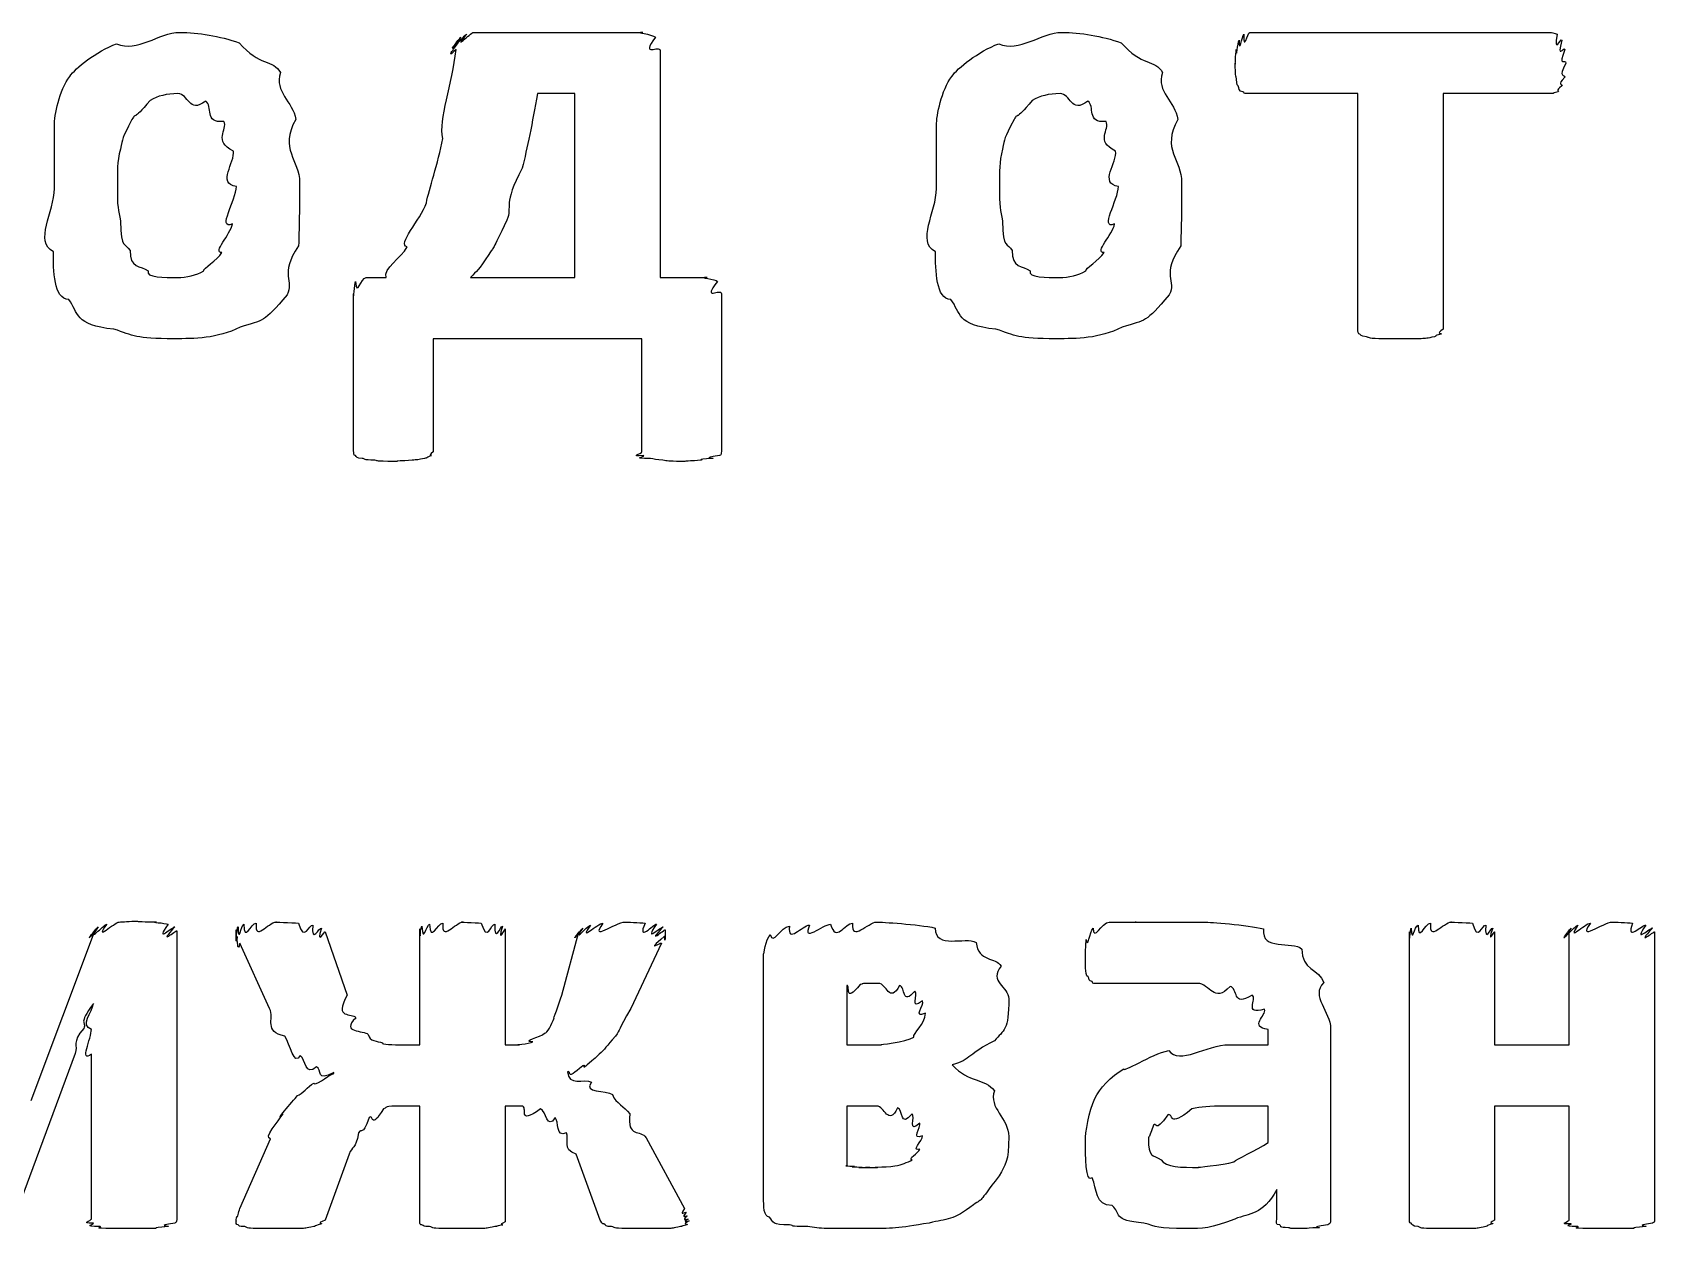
# Model space of a CAD drawing. Header units: millimetres. Extents: x 25 to 190, y 204 to 253.
# Drawn here: x 33.88 to 43.22, y 245.19 to 252.07 of the extents above; entities that cross this region are included whole.
import ezdxf

# ---------------------------------------------------------------- set-up
doc = ezdxf.new("R2010")
doc.units = ezdxf.units.MM
doc.layers.get('0').update_dxf_attribs({"linetype": 'CONTINUOUS'})

msp = doc.modelspace()

# ---------------------------------------------------------------- linework, layer by layer
at = {"color": 0}
for p, q in [((36.4173, 252.073), (37.393, 252.073)), ((40.8852, 252.073), (42.6212, 252.073)), ((37.4922, 251.969), (37.4922, 250.662)), ((42.7041, 251.897), (42.7041, 251.897)), ((37.0018, 251.721), (36.7866, 251.721)), ((37.0018, 250.662), (37.0018, 251.721)), ((41.5078, 251.721), (40.8795, 251.721)), ((41.5078, 250.365), (41.5078, 251.721)), ((42.6268, 251.721), (41.9985, 251.721)), ((41.9985, 251.721), (41.9985, 250.365)), ((35.0532, 251.186), (35.0532, 251.186)), ((35.4171, 251.208), (35.4171, 251.208)), ((40.1299, 251.186), (40.1299, 251.186)), ((40.4936, 251.208), (40.4936, 251.208)), ((35.7999, 250.662), (35.916, 250.662)), ((36.401, 250.662), (37.0018, 250.662)), ((37.4922, 250.662), (37.7624, 250.662)), ((35.7283, 249.665), (35.7283, 250.569)), ((37.8449, 250.569), (37.8449, 249.665)), ((37.3874, 250.31), (36.1858, 250.31)), ((36.1858, 250.31), (36.1858, 249.659)), ((37.3874, 249.659), (37.3874, 250.31)), ((33.8722, 245.926), (34.236, 246.896)), ((34.71, 246.902), (34.71, 245.243)), ((35.5646, 246.896), (35.6912, 246.532)), ((36.11, 246.246), (36.11, 246.913)), ((36.6007, 246.913), (36.6007, 246.246)), ((36.926, 246.532), (37.0251, 246.896)), ((41.8042, 245.243), (41.8042, 246.896)), ((42.2949, 246.896), (42.2949, 246.246)), ((42.7246, 246.246), (42.7246, 246.896)), ((43.2153, 246.896), (43.2153, 245.243)), ((35.2447, 246.455), (35.0738, 246.83)), ((37.4992, 246.83), (37.3228, 246.455)), ((38.0877, 245.369), (38.0877, 246.769)), ((38.5671, 246.587), (38.5671, 246.246)), ((39.019, 246.428), (39.019, 246.428)), ((40.9924, 246.246), (40.9924, 246.334)), ((41.3508, 246.339), (41.3508, 245.243)), ((34.1257, 246.196), (33.773, 245.243)), ((34.2194, 245.243), (34.2194, 246.191)), ((36.0056, 246.246), (36.11, 246.246)), ((36.6007, 246.246), (36.6832, 246.246)), ((38.5671, 246.246), (38.7657, 246.246)), ((40.7666, 246.246), (40.9924, 246.246)), ((42.2949, 246.246), (42.7246, 246.246)), ((35.614, 246.081), (35.614, 246.086)), ((36.11, 245.893), (36.0165, 245.893)), ((36.11, 245.226), (36.11, 245.893)), ((36.6945, 245.893), (36.6007, 245.893)), ((36.6007, 245.893), (36.6007, 245.226)), ((38.7382, 245.893), (38.5671, 245.893)), ((38.5671, 245.893), (38.5671, 245.551)), ((40.9924, 245.893), (40.7554, 245.893)), ((40.9924, 245.684), (40.9924, 245.893)), ((42.7246, 245.893), (42.2949, 245.893)), ((42.2949, 245.893), (42.2949, 245.237)), ((42.7246, 245.237), (42.7246, 245.893)), ((39.0028, 245.722), (39.0028, 245.722)), ((39.4988, 245.717), (39.4988, 245.717)), ((35.0738, 245.303), (35.2502, 245.705)), ((37.411, 245.711), (37.6315, 245.303)), ((35.7022, 245.617), (35.5646, 245.237)), ((37.1464, 245.237), (37.0085, 245.617)), ((41.0422, 245.243), (41.0422, 245.413)), ((37.659, 245.232), (37.659, 245.232))]:
    msp.add_line(p, q, dxfattribs=at)
for points in [[(34.3642, 252.008), (34.4827, 251.955), (34.6067, 252.073), (34.7279, 252.073)], [(34.7279, 252.073), (34.8354, 252.073), (34.9553, 252.053), (35.0697, 252.013)], [(36.3456, 252.046), (36.2687, 251.944), (36.3679, 252.058), (36.3788, 252.063)], [(36.3788, 252.063), (36.2906, 251.955), (36.4024, 252.073), (36.4173, 252.073)], [(37.393, 252.073), (37.338, 252.073), (37.4456, 252.064), (37.4646, 252.046)], [(39.4409, 252.008), (39.5594, 251.955), (39.6833, 252.073), (39.8046, 252.073)], [(39.8046, 252.073), (39.9122, 252.073), (40.0322, 252.053), (40.1465, 252.013)], [(40.8245, 252.029), (40.8245, 251.941), (40.8411, 252.054), (40.852, 252.063)], [(40.852, 252.063), (40.8464, 251.955), (40.8739, 252.073), (40.8852, 252.073)], [(42.6212, 252.073), (42.6131, 252.073), (42.6434, 252.069), (42.6544, 252.063)], [(42.6544, 252.063), (42.635, 251.941), (42.6738, 252.043), (42.6819, 252.029)], [(34.094, 251.82), (34.1271, 251.867), (34.2456, 251.963), (34.3642, 252.008)], [(35.0697, 252.013), (35.1855, 251.878), (35.2654, 251.919), (35.3067, 251.842)], [(36.2409, 251.462), (36.2162, 251.573), (36.2962, 251.776), (36.3181, 251.974)], [(36.3181, 251.974), (36.2423, 251.904), (36.3252, 252.002), (36.3291, 252.013)], [(36.3291, 252.013), (36.2493, 251.93), (36.3375, 252.038), (36.3456, 252.046)], [(37.4646, 252.046), (37.3736, 251.922), (37.4922, 252.005), (37.4922, 251.969)], [(39.1707, 251.82), (39.2038, 251.867), (39.3224, 251.963), (39.4409, 252.008)], [(40.1465, 252.013), (40.2622, 251.878), (40.3419, 251.919), (40.3835, 251.842)], [(40.8023, 251.897), (40.8023, 251.867), (40.8037, 251.952), (40.8079, 251.974)], [(40.8079, 251.974), (40.8093, 251.911), (40.816, 252.014), (40.8245, 252.029)], [(42.6819, 252.029), (42.6501, 251.911), (42.6942, 251.996), (42.6985, 251.974)], [(42.6985, 251.974), (42.6572, 251.867), (42.7041, 251.926), (42.7041, 251.897)], [(40.8079, 251.82), (40.8023, 251.809), (40.8023, 251.867), (40.8023, 251.897)], [(42.7041, 251.897), (42.6572, 251.805), (42.7013, 251.836), (42.6985, 251.815)], [(34.0058, 251.539), (34.0058, 251.591), (34.0348, 251.743), (34.094, 251.82)], [(35.3067, 251.842), (35.2695, 251.728), (35.3797, 251.678), (35.3949, 251.572)], [(39.0825, 251.539), (39.0825, 251.591), (39.1114, 251.743), (39.1707, 251.82)], [(40.3835, 251.842), (40.3461, 251.728), (40.4566, 251.678), (40.4717, 251.572)], [(40.8189, 251.765), (40.8093, 251.765), (40.8107, 251.798), (40.8079, 251.82)], [(42.6985, 251.815), (42.6501, 251.765), (42.6889, 251.779), (42.6819, 251.765)], [(34.7169, 251.721), (34.6522, 251.721), (34.6012, 251.707), (34.5571, 251.682)], [(34.8768, 251.677), (34.7775, 251.602), (34.7789, 251.721), (34.7169, 251.721)], [(36.7866, 251.721), (36.7563, 251.551), (36.7273, 251.408), (36.6984, 251.291)], [(39.7937, 251.721), (39.7288, 251.721), (39.678, 251.707), (39.6339, 251.682)], [(39.9535, 251.677), (39.8544, 251.602), (39.8558, 251.721), (39.7937, 251.721)], [(40.8464, 251.732), (40.8203, 251.734), (40.8259, 251.75), (40.8189, 251.765)], [(40.8795, 251.721), (40.8421, 251.721), (40.8573, 251.724), (40.8464, 251.732)], [(42.66, 251.732), (42.6173, 251.721), (42.6378, 251.721), (42.6268, 251.721)], [(42.6819, 251.765), (42.6392, 251.734), (42.6709, 251.739), (42.66, 251.732)], [(34.5571, 251.682), (34.4496, 251.551), (34.4813, 251.619), (34.4523, 251.572)], [(34.9815, 251.561), (34.8657, 251.547), (34.9209, 251.651), (34.8768, 251.677)], [(39.6339, 251.682), (39.5263, 251.551), (39.558, 251.619), (39.5291, 251.572)], [(40.0583, 251.561), (39.9426, 251.547), (39.9976, 251.651), (39.9535, 251.677)], [(34.0058, 251.175), (34.0058, 251.254), (34.0058, 251.429), (34.0058, 251.539)], [(34.4523, 251.572), (34.3917, 251.456), (34.4, 251.467), (34.3862, 251.401)], [(35.0366, 251.39), (34.9167, 251.448), (35.0063, 251.513), (34.9815, 251.561)], [(35.3949, 251.572), (35.2986, 251.397), (35.4171, 251.343), (35.4171, 251.208)], [(39.0825, 251.175), (39.0825, 251.254), (39.0825, 251.429), (39.0825, 251.539)], [(39.5291, 251.572), (39.4684, 251.456), (39.4765, 251.467), (39.4628, 251.401)], [(40.1133, 251.39), (39.9934, 251.448), (40.083, 251.513), (40.0583, 251.561)], [(40.4717, 251.572), (40.3751, 251.397), (40.4936, 251.343), (40.4936, 251.208)], [(36.1474, 251.092), (36.1611, 251.17), (36.2148, 251.318), (36.2409, 251.462)], [(34.3862, 251.401), (34.3655, 251.327), (34.3697, 251.27), (34.3697, 251.197)], [(35.0532, 251.186), (34.9388, 251.202), (35.0477, 251.327), (35.0366, 251.39)], [(39.4628, 251.401), (39.4423, 251.327), (39.4462, 251.27), (39.4462, 251.197)], [(40.1299, 251.186), (40.0156, 251.202), (40.1242, 251.327), (40.1133, 251.39)], [(36.6984, 251.291), (36.5841, 251.081), (36.6434, 251.073), (36.6102, 250.993)], [(34.0003, 250.811), (33.8873, 250.868), (34.0058, 251.038), (34.0058, 251.175)], [(34.3697, 251.197), (34.3655, 251.062), (34.3752, 251.054), (34.3862, 250.988)], [(35.0311, 250.971), (34.9388, 250.934), (35.0532, 251.109), (35.0532, 251.186)], [(35.4171, 251.208), (35.4171, 251.011), (35.4143, 250.954), (35.4115, 250.844)], [(39.0772, 250.811), (38.964, 250.868), (39.0825, 251.038), (39.0825, 251.175)], [(39.4462, 251.197), (39.4423, 251.062), (39.4518, 251.054), (39.4628, 250.988)], [(40.1077, 250.971), (40.0156, 250.934), (40.1299, 251.109), (40.1299, 251.186)], [(40.4936, 251.208), (40.4936, 251.011), (40.4908, 250.954), (40.4883, 250.844)], [(36.037, 250.839), (35.9738, 250.85), (36.1142, 250.993), (36.1474, 251.092)], [(34.3862, 250.988), (34.3876, 250.817), (34.4151, 250.868), (34.4413, 250.817)], [(34.9705, 250.806), (34.9126, 250.806), (35.0201, 250.908), (35.0311, 250.971)], [(36.6102, 250.993), (36.5181, 250.802), (36.5414, 250.846), (36.5054, 250.795)], [(39.4628, 250.988), (39.4642, 250.817), (39.4917, 250.868), (39.5182, 250.817)], [(40.0473, 250.806), (39.9891, 250.806), (40.0967, 250.908), (40.1077, 250.971)], [(34.0885, 250.536), (34.0017, 250.537), (34.0003, 250.704), (34.0003, 250.811)], [(34.4413, 250.817), (34.4386, 250.717), (34.5019, 250.73), (34.546, 250.701)], [(34.8657, 250.701), (34.8575, 250.714), (34.9443, 250.762), (34.9705, 250.806)], [(35.4115, 250.844), (35.2958, 250.676), (35.3893, 250.643), (35.3452, 250.563)], [(35.916, 250.662), (35.8965, 250.714), (35.9999, 250.773), (36.037, 250.839)], [(36.5054, 250.795), (36.4476, 250.702), (36.4367, 250.702), (36.401, 250.662)], [(39.1654, 250.536), (39.0783, 250.537), (39.0772, 250.704), (39.0772, 250.811)], [(39.5182, 250.817), (39.5153, 250.717), (39.5785, 250.73), (39.6226, 250.701)], [(39.9426, 250.701), (39.9341, 250.714), (40.0209, 250.762), (40.0473, 250.806)], [(40.4883, 250.844), (40.3722, 250.676), (40.4661, 250.643), (40.422, 250.563)], [(34.546, 250.701), (34.5267, 250.662), (34.6452, 250.662), (34.7114, 250.662)], [(34.7114, 250.662), (34.7693, 250.662), (34.8216, 250.675), (34.8657, 250.701)], [(35.7396, 250.64), (35.7463, 250.544), (35.7699, 250.662), (35.7999, 250.662)], [(37.7624, 250.662), (37.7017, 250.662), (37.8121, 250.654), (37.8231, 250.64)], [(39.6226, 250.701), (39.6035, 250.662), (39.7221, 250.662), (39.788, 250.662)], [(39.788, 250.662), (39.8459, 250.662), (39.8985, 250.675), (39.9426, 250.701)], [(35.7283, 250.569), (35.7283, 250.519), (35.7311, 250.629), (35.7396, 250.64)], [(37.8231, 250.64), (37.7264, 250.519), (37.8449, 250.605), (37.8449, 250.569)], [(34.3476, 250.365), (34.1188, 250.387), (34.1464, 250.461), (34.0885, 250.536)], [(35.3452, 250.563), (35.2075, 250.398), (35.2103, 250.42), (35.0752, 250.376)], [(39.4243, 250.365), (39.1954, 250.387), (39.2232, 250.461), (39.1654, 250.536)], [(40.422, 250.563), (40.284, 250.398), (40.2869, 250.42), (40.1518, 250.376)], [(34.6949, 250.31), (34.4689, 250.31), (34.4647, 250.328), (34.3476, 250.365)], [(35.0752, 250.376), (34.9388, 250.31), (34.8161, 250.31), (34.6949, 250.31)], [(39.7715, 250.31), (39.5457, 250.31), (39.5414, 250.328), (39.4243, 250.365)], [(40.1518, 250.376), (40.0156, 250.31), (39.8928, 250.31), (39.7715, 250.31)], [(41.5188, 250.337), (41.5078, 250.334), (41.5078, 250.354), (41.5078, 250.365)], [(41.5576, 250.321), (41.5216, 250.323), (41.5258, 250.333), (41.5188, 250.337)], [(41.6292, 250.31), (41.559, 250.312), (41.5756, 250.317), (41.5576, 250.321)], [(41.7505, 250.31), (41.6207, 250.31), (41.6624, 250.31), (41.6292, 250.31)], [(41.8715, 250.31), (41.8387, 250.31), (41.8013, 250.31), (41.7505, 250.31)], [(41.9488, 250.321), (41.9005, 250.312), (41.9047, 250.312), (41.8715, 250.31)], [(41.9876, 250.337), (41.9379, 250.323), (41.9668, 250.328), (41.9488, 250.321)], [(41.9985, 250.365), (41.9516, 250.334), (41.9943, 250.344), (41.9876, 250.337)], [(35.7396, 249.637), (35.7283, 249.634), (35.7283, 249.654), (35.7283, 249.665)], [(35.778, 249.621), (35.742, 249.619), (35.7463, 249.63), (35.7396, 249.637)], [(36.1749, 249.637), (36.1364, 249.619), (36.1541, 249.625), (36.1364, 249.621)], [(36.1858, 249.659), (36.1502, 249.63), (36.1819, 249.641), (36.1749, 249.637)], [(37.3987, 249.637), (37.3048, 249.63), (37.3874, 249.648), (37.3874, 249.659)], [(37.4371, 249.621), (37.3186, 249.619), (37.4054, 249.63), (37.3987, 249.637)], [(37.834, 249.637), (37.7127, 249.619), (37.8135, 249.625), (37.7956, 249.621)], [(37.8449, 249.665), (37.8449, 249.634), (37.8411, 249.645), (37.834, 249.637)], [(35.8496, 249.61), (35.7794, 249.612), (35.796, 249.618), (35.778, 249.621)], [(35.9653, 249.604), (35.8387, 249.604), (35.8786, 249.607), (35.8496, 249.61)], [(36.0645, 249.61), (35.9269, 249.604), (36.0056, 249.604), (35.9653, 249.604)], [(36.1364, 249.621), (36.099, 249.612), (36.0938, 249.614), (36.0645, 249.61)], [(37.5087, 249.61), (37.4731, 249.612), (37.4551, 249.618), (37.4371, 249.621)], [(37.6135, 249.604), (37.5324, 249.604), (37.5377, 249.607), (37.5087, 249.61)], [(37.7239, 249.61), (37.6163, 249.604), (37.6576, 249.604), (37.6135, 249.604)], [(37.7956, 249.621), (37.6756, 249.612), (37.7529, 249.614), (37.7239, 249.61)], [(34.258, 246.924), (34.1878, 246.822), (34.2883, 246.936), (34.3076, 246.94)], [(34.3076, 246.94), (34.2277, 246.833), (34.3531, 246.952), (34.3793, 246.952)], [(34.3793, 246.952), (34.3972, 246.954), (34.4399, 246.957), (34.484, 246.957)], [(34.484, 246.957), (34.4854, 246.954), (34.564, 246.954), (34.5943, 246.952)], [(34.5943, 246.952), (34.5447, 246.952), (34.6452, 246.947), (34.6604, 246.94)], [(34.6604, 246.94), (34.5777, 246.822), (34.6907, 246.931), (34.699, 246.924)], [(35.0628, 246.924), (35.0655, 246.822), (35.0807, 246.936), (35.0959, 246.94)], [(35.0959, 246.94), (35.0986, 246.83), (35.1372, 246.946), (35.1675, 246.946)], [(35.1675, 246.946), (35.1579, 246.833), (35.2351, 246.952), (35.2834, 246.952)], [(35.2834, 246.952), (35.2571, 246.952), (35.3769, 246.949), (35.4101, 246.946)], [(35.4101, 246.946), (35.4446, 246.83), (35.4736, 246.942), (35.4926, 246.935)], [(35.4926, 246.935), (35.4845, 246.819), (35.5314, 246.925), (35.5424, 246.918)], [(36.11, 246.913), (36.11, 246.815), (36.1128, 246.925), (36.1213, 246.929)], [(36.1213, 246.929), (36.128, 246.822), (36.146, 246.936), (36.1654, 246.94)], [(36.1654, 246.94), (36.1678, 246.83), (36.2119, 246.946), (36.2423, 246.946)], [(36.2423, 246.946), (36.2313, 246.833), (36.3142, 246.952), (36.3583, 246.952)], [(36.3583, 246.952), (36.3153, 246.952), (36.4324, 246.949), (36.4628, 246.946)], [(36.4628, 246.946), (36.4959, 246.83), (36.5206, 246.943), (36.54, 246.94)], [(36.54, 246.94), (36.5358, 246.822), (36.576, 246.932), (36.5841, 246.929)], [(36.5841, 246.929), (36.5538, 246.815), (36.6007, 246.92), (36.6007, 246.913)], [(37.0473, 246.918), (36.981, 246.819), (37.072, 246.931), (37.0914, 246.935)], [(37.0914, 246.935), (37.017, 246.83), (37.1327, 246.946), (37.163, 246.946)], [(37.163, 246.946), (37.0801, 246.833), (37.2375, 246.952), (37.2897, 246.952)], [(37.2897, 246.952), (37.2967, 246.952), (37.375, 246.949), (37.4054, 246.946)], [(37.4054, 246.946), (37.356, 246.83), (37.4565, 246.943), (37.4717, 246.94)], [(37.4717, 246.94), (37.3888, 246.822), (37.502, 246.931), (37.5102, 246.924)], [(38.1261, 246.88), (38.1385, 246.815), (38.1882, 246.925), (38.2365, 246.929)], [(38.2365, 246.929), (38.2228, 246.822), (38.311, 246.935), (38.3522, 246.935)], [(38.3522, 246.935), (38.3039, 246.826), (38.432, 246.94), (38.4736, 246.94)], [(38.4736, 246.94), (38.5025, 246.83), (38.5561, 246.946), (38.6002, 246.946)], [(38.6002, 246.946), (38.5907, 246.833), (38.6898, 246.952), (38.7382, 246.952)], [(38.7382, 246.952), (38.7671, 246.952), (38.9777, 246.94), (39.0744, 246.918)], [(39.9838, 246.918), (39.9867, 246.833), (40.0332, 246.952), (40.0773, 246.952)], [(40.0773, 246.952), (40.0748, 246.952), (40.1726, 246.952), (40.2318, 246.952)], [(40.2318, 246.952), (40.1934, 246.952), (40.3532, 246.952), (40.4192, 246.952)], [(40.4192, 246.952), (40.4467, 246.952), (40.5585, 246.952), (40.6287, 246.952)], [(40.6287, 246.952), (40.6481, 246.952), (40.8725, 246.937), (40.9649, 246.913)], [(41.8151, 246.918), (41.8179, 246.819), (41.8345, 246.931), (41.8539, 246.935)], [(41.8539, 246.935), (41.8553, 246.83), (41.8952, 246.946), (41.9255, 246.946)], [(41.9255, 246.946), (41.9171, 246.833), (41.9985, 246.952), (42.0469, 246.952)], [(42.0469, 246.952), (42.0165, 246.952), (42.1375, 246.949), (42.1679, 246.946)], [(42.1679, 246.946), (42.1968, 246.83), (42.2257, 246.942), (42.2451, 246.935)], [(42.2451, 246.935), (42.2342, 246.819), (42.2755, 246.925), (42.2836, 246.918)], [(42.7359, 246.918), (42.6667, 246.819), (42.7549, 246.931), (42.7743, 246.935)], [(42.7743, 246.935), (42.7041, 246.83), (42.8156, 246.946), (42.8459, 246.946)], [(42.8459, 246.946), (42.7662, 246.833), (42.9204, 246.952), (42.9729, 246.952)], [(42.9729, 246.952), (42.9839, 246.952), (43.0583, 246.949), (43.0886, 246.946)], [(43.0886, 246.946), (43.0459, 246.83), (43.1465, 246.942), (43.1655, 246.935)], [(43.1655, 246.935), (43.083, 246.819), (43.1959, 246.925), (43.2043, 246.918)], [(34.236, 246.896), (34.1616, 246.808), (34.247, 246.916), (34.258, 246.924)], [(34.699, 246.924), (34.5915, 246.808), (34.71, 246.908), (34.71, 246.902)], [(35.0518, 246.907), (35.0518, 246.811), (35.0545, 246.92), (35.0628, 246.924)], [(35.0573, 246.869), (35.0518, 246.793), (35.0518, 246.896), (35.0518, 246.907)], [(35.0738, 246.83), (35.0587, 246.767), (35.06, 246.858), (35.0573, 246.869)], [(35.5424, 246.918), (35.5106, 246.808), (35.5646, 246.907), (35.5646, 246.896)], [(37.0251, 246.896), (36.9616, 246.808), (37.0388, 246.914), (37.0473, 246.918)], [(37.5158, 246.869), (37.3959, 246.767), (37.5059, 246.844), (37.4992, 246.83)], [(37.5102, 246.924), (37.4026, 246.811), (37.5211, 246.914), (37.5211, 246.907)], [(37.5211, 246.907), (37.5211, 246.793), (37.5186, 246.882), (37.5158, 246.869)], [(38.0877, 246.769), (38.0877, 246.76), (38.1, 246.853), (38.1261, 246.88)], [(39.0744, 246.918), (39.0758, 246.793), (39.2479, 246.871), (39.3114, 246.835)], [(39.3114, 246.835), (39.3224, 246.72), (39.4243, 246.753), (39.4547, 246.698)], [(39.9397, 246.753), (39.9397, 246.745), (39.9411, 246.83), (39.945, 246.852)], [(39.945, 246.852), (39.9507, 246.789), (39.9644, 246.896), (39.9838, 246.918)], [(40.9649, 246.913), (40.9497, 246.782), (41.1304, 246.848), (41.1854, 246.797)], [(41.8042, 246.896), (41.8042, 246.804), (41.807, 246.91), (41.8151, 246.918)], [(42.2836, 246.918), (42.248, 246.808), (42.2949, 246.907), (42.2949, 246.896)], [(42.7246, 246.896), (42.6529, 246.808), (42.7274, 246.914), (42.7359, 246.918)], [(43.2043, 246.918), (43.0967, 246.804), (43.2153, 246.903), (43.2153, 246.896)], [(39.9397, 246.687), (39.9397, 246.678), (39.9397, 246.731), (39.9397, 246.753)], [(41.1854, 246.797), (41.1812, 246.678), (41.2859, 246.681), (41.312, 246.604)], [(39.4547, 246.698), (39.3802, 246.61), (39.4988, 246.579), (39.4988, 246.511)], [(39.9563, 246.637), (39.9426, 246.639), (39.9426, 246.668), (39.9397, 246.687)], [(38.6443, 246.593), (38.5466, 246.477), (38.5893, 246.59), (38.5671, 246.587)], [(38.7491, 246.599), (38.6084, 246.599), (38.6775, 246.596), (38.6443, 246.593)], [(38.8705, 246.587), (38.8112, 246.48), (38.796, 246.599), (38.7491, 246.599)], [(38.9587, 246.555), (38.8814, 246.466), (38.9061, 246.579), (38.8705, 246.587)], [(39.0028, 246.499), (38.9255, 246.436), (38.9805, 246.539), (38.9587, 246.555)], [(39.9782, 246.61), (39.9577, 246.612), (39.963, 246.626), (39.9563, 246.637)], [(40.0057, 246.599), (39.9729, 246.599), (39.9852, 246.601), (39.9782, 246.61)], [(40.0773, 246.599), (39.9976, 246.599), (40.0195, 246.599), (40.0057, 246.599)], [(40.1987, 246.599), (40.0636, 246.599), (40.1105, 246.599), (40.0773, 246.599)], [(40.3641, 246.599), (40.2773, 246.599), (40.2456, 246.599), (40.1987, 246.599)], [(40.5846, 246.599), (40.4054, 246.599), (40.4301, 246.599), (40.3641, 246.599)], [(40.7719, 246.582), (40.6785, 246.48), (40.6576, 246.599), (40.5846, 246.599)], [(40.8989, 246.532), (40.7804, 246.458), (40.8231, 246.571), (40.7719, 246.582)], [(41.312, 246.604), (41.2323, 246.524), (41.3508, 246.439), (41.3508, 246.339)], [(34.2305, 246.483), (34.1368, 246.356), (34.1933, 246.386), (34.1753, 246.339)], [(34.2194, 246.334), (34.1505, 246.356), (34.2263, 246.435), (34.2305, 246.483)], [(35.6912, 246.532), (35.6097, 246.385), (35.7216, 246.436), (35.741, 246.4)], [(36.8819, 246.4), (36.8734, 246.385), (36.9108, 246.48), (36.926, 246.532)], [(39.019, 246.428), (38.9435, 246.392), (39.0137, 246.477), (39.0028, 246.499)], [(39.4988, 246.511), (39.4988, 246.326), (39.4712, 246.334), (39.4159, 246.268)], [(40.9706, 246.45), (40.8464, 246.414), (40.9317, 246.511), (40.8989, 246.532)], [(35.3328, 246.295), (35.2089, 246.323), (35.2736, 246.392), (35.2447, 246.455)], [(35.741, 246.4), (35.65, 246.312), (35.7861, 246.331), (35.8126, 246.306)], [(36.8268, 246.312), (36.8445, 246.312), (36.8667, 246.363), (36.8819, 246.4)], [(37.3228, 246.455), (37.2456, 246.323), (37.2678, 246.339), (37.2346, 246.295)], [(38.953, 246.29), (38.9435, 246.308), (39.019, 246.368), (39.019, 246.428)], [(40.9924, 246.334), (40.8767, 246.348), (40.9843, 246.417), (40.9706, 246.45)], [(34.1753, 246.339), (34.1037, 246.26), (34.1437, 246.243), (34.1257, 246.196)], [(34.2194, 246.191), (34.1478, 246.138), (34.2194, 246.286), (34.2194, 246.334)], [(35.421, 246.185), (35.3854, 246.116), (35.3617, 246.251), (35.3328, 246.295)], [(35.8126, 246.306), (35.8193, 246.264), (35.8648, 246.268), (35.8951, 246.257)], [(36.7605, 246.262), (36.6861, 246.268), (36.8074, 246.29), (36.8268, 246.312)], [(37.2346, 246.295), (37.1821, 246.237), (37.174, 246.219), (37.1408, 246.191)], [(38.7657, 246.246), (38.7382, 246.246), (38.9089, 246.26), (38.953, 246.29)], [(35.5148, 246.119), (35.4485, 246.061), (35.4542, 246.159), (35.421, 246.185)], [(35.8951, 246.257), (35.8814, 246.246), (35.9639, 246.246), (36.0056, 246.246)], [(36.6832, 246.246), (36.6391, 246.246), (36.7386, 246.251), (36.7605, 246.262)], [(37.1408, 246.191), (37.0032, 246.065), (37.0801, 246.143), (37.0473, 246.125)], [(39.4159, 246.268), (39.2698, 246.198), (39.2797, 246.159), (39.1735, 246.13)], [(40.1602, 246.108), (40.156, 246.083), (40.3158, 246.191), (40.4192, 246.213)], [(40.4192, 246.213), (40.4798, 246.127), (40.6368, 246.246), (40.7666, 246.246)], [(35.614, 246.086), (35.5106, 246.028), (35.548, 246.104), (35.5148, 246.119)], [(37.0473, 246.125), (36.9397, 246.032), (36.988, 246.098), (36.9591, 246.091)], [(36.9591, 246.091), (36.9616, 246.006), (37.0554, 246.053), (37.0967, 246.031)], [(39.1735, 246.13), (39.2698, 246.025), (39.3608, 246.054), (39.4159, 245.981)], [(39.9948, 245.937), (40.017, 245.992), (40.09, 246.064), (40.1602, 246.108)], [(35.4044, 245.953), (35.4334, 245.962), (35.4651, 246.006), (35.4983, 246.025)], [(35.4983, 246.025), (35.5039, 246.003), (35.5727, 246.065), (35.614, 246.081)], [(37.0967, 246.031), (37.0473, 245.966), (37.181, 245.988), (37.2181, 245.959)], [(35.3219, 245.849), (35.2612, 245.786), (35.3783, 245.923), (35.4044, 245.953)], [(37.2181, 245.959), (37.2375, 245.907), (37.2868, 245.893), (37.3172, 245.849)], [(39.4159, 245.981), (39.3802, 245.882), (39.4988, 245.823), (39.4988, 245.717)], [(39.9397, 245.695), (39.9397, 245.734), (39.9577, 245.867), (39.9948, 245.937)], [(35.2502, 245.705), (35.2061, 245.705), (35.2958, 245.807), (35.3219, 245.849)], [(35.8179, 245.827), (35.7752, 245.708), (35.7752, 245.775), (35.7572, 245.739)], [(35.9008, 245.877), (35.8235, 245.752), (35.8429, 245.849), (35.8179, 245.827)], [(36.0165, 245.893), (35.8856, 245.893), (35.9336, 245.888), (35.9008, 245.877)], [(36.8046, 245.877), (36.6614, 245.775), (36.7386, 245.893), (36.6945, 245.893)], [(36.8875, 245.827), (36.8406, 245.752), (36.8378, 245.865), (36.8046, 245.877)], [(36.9535, 245.739), (36.8886, 245.708), (36.9122, 245.805), (36.8875, 245.827)], [(37.3172, 245.849), (37.3006, 245.705), (37.3807, 245.762), (37.411, 245.711)], [(38.8592, 245.882), (38.8041, 245.775), (38.7847, 245.893), (38.7382, 245.893)], [(38.9421, 245.849), (38.8705, 245.761), (38.8923, 245.874), (38.8592, 245.882)], [(38.9862, 245.794), (38.9146, 245.731), (38.964, 245.834), (38.9421, 245.849)], [(40.4139, 245.843), (40.3366, 245.728), (40.349, 245.807), (40.331, 245.783)], [(40.5515, 245.877), (40.4096, 245.757), (40.4495, 245.857), (40.4139, 245.843)], [(40.7554, 245.893), (40.6411, 245.893), (40.6093, 245.888), (40.5515, 245.877)], [(35.7572, 245.739), (35.7382, 245.64), (35.7202, 245.664), (35.7022, 245.617)], [(37.0085, 245.617), (36.926, 245.64), (36.9715, 245.705), (36.9535, 245.739)], [(39.0028, 245.722), (38.9322, 245.69), (38.9971, 245.775), (38.9862, 245.794)], [(38.9862, 245.645), (38.9322, 245.631), (39.0028, 245.692), (39.0028, 245.722)], [(39.4988, 245.717), (39.4988, 245.573), (39.4794, 245.557), (39.4437, 245.491)], [(40.331, 245.783), (40.2992, 245.679), (40.3035, 245.734), (40.3035, 245.705)], [(38.9421, 245.584), (38.9146, 245.587), (38.9777, 245.623), (38.9862, 245.645)], [(39.9782, 245.48), (39.9397, 245.444), (39.9397, 245.613), (39.9397, 245.695)], [(40.3035, 245.705), (40.2992, 245.598), (40.3271, 245.613), (40.3751, 245.584)], [(40.7942, 245.573), (40.8065, 245.587), (40.9222, 245.635), (40.9924, 245.684)], [(38.5671, 245.551), (38.5396, 245.547), (38.596, 245.549), (38.6112, 245.546)], [(38.6112, 245.546), (38.5685, 245.543), (38.6401, 245.543), (38.6553, 245.54)], [(38.6553, 245.54), (38.5974, 245.54), (38.6842, 245.54), (38.6994, 245.54)], [(38.6994, 245.54), (38.6278, 245.54), (38.7283, 245.54), (38.7435, 245.54)], [(38.7435, 245.54), (38.6856, 245.54), (38.8264, 245.543), (38.8592, 245.551)], [(38.8592, 245.551), (38.8705, 245.554), (38.9199, 245.569), (38.9421, 245.584)], [(40.3751, 245.584), (40.3987, 245.54), (40.4978, 245.54), (40.5903, 245.54)], [(40.5903, 245.54), (40.5638, 245.54), (40.7307, 245.551), (40.7942, 245.573)], [(39.4437, 245.491), (39.3114, 245.322), (39.3608, 245.369), (39.2949, 245.325)], [(40.0939, 245.32), (39.9948, 245.32), (40.0071, 245.416), (39.9782, 245.48)], [(38.1208, 245.254), (38.0877, 245.256), (38.0877, 245.317), (38.0877, 245.369)], [(41.0422, 245.413), (40.954, 245.261), (40.8877, 245.278), (40.7995, 245.243)], [(35.0518, 245.232), (35.0518, 245.223), (35.0532, 245.248), (35.0573, 245.259)], [(35.0573, 245.259), (35.0587, 245.245), (35.0655, 245.284), (35.0738, 245.303)], [(37.6315, 245.303), (37.5984, 245.256), (37.6382, 245.288), (37.6424, 245.281)], [(37.6424, 245.281), (37.6054, 245.243), (37.6481, 245.266), (37.6481, 245.259)], [(37.6481, 245.259), (37.6093, 245.227), (37.6534, 245.245), (37.6534, 245.243)], [(38.2365, 245.209), (38.1346, 245.205), (38.1455, 245.227), (38.1208, 245.254)], [(39.2949, 245.325), (39.1791, 245.234), (39.1432, 245.245), (39.0412, 245.22)], [(40.2759, 245.22), (40.0939, 245.232), (40.1451, 245.276), (40.0939, 245.32)], [(34.2305, 245.22), (34.1478, 245.217), (34.2194, 245.234), (34.2194, 245.243)], [(34.269, 245.199), (34.1616, 245.201), (34.2374, 245.212), (34.2305, 245.22)], [(34.3462, 245.188), (34.2029, 245.19), (34.2911, 245.194), (34.269, 245.199)], [(34.4675, 245.188), (34.382, 245.188), (34.3793, 245.188), (34.3462, 245.188)], [(34.5833, 245.188), (34.4785, 245.188), (34.5143, 245.188), (34.4675, 245.188)], [(34.6604, 245.199), (34.5405, 245.19), (34.6163, 245.19), (34.5833, 245.188)], [(34.699, 245.22), (34.5777, 245.201), (34.6783, 245.205), (34.6604, 245.199)], [(34.71, 245.243), (34.71, 245.217), (34.7059, 245.227), (34.699, 245.22)], [(35.0628, 245.209), (35.0518, 245.209), (35.0518, 245.223), (35.0518, 245.232)], [(35.1014, 245.199), (35.0655, 245.199), (35.0697, 245.205), (35.0628, 245.209)], [(35.173, 245.188), (35.1028, 245.19), (35.1193, 245.194), (35.1014, 245.199)], [(35.2887, 245.188), (35.1648, 245.188), (35.2061, 245.188), (35.173, 245.188)], [(35.421, 245.188), (35.3826, 245.188), (35.3441, 245.188), (35.2887, 245.188)], [(35.4983, 245.199), (35.4485, 245.19), (35.4542, 245.19), (35.421, 245.188)], [(35.5424, 245.215), (35.4845, 245.199), (35.5163, 245.201), (35.4983, 245.199)], [(35.5646, 245.237), (35.5064, 245.212), (35.5533, 245.222), (35.5424, 245.215)], [(36.1213, 245.209), (36.11, 245.205), (36.11, 245.218), (36.11, 245.226)], [(36.1654, 245.199), (36.128, 245.199), (36.1322, 245.205), (36.1213, 245.209)], [(36.2423, 245.188), (36.1678, 245.19), (36.1872, 245.194), (36.1654, 245.199)], [(36.3583, 245.188), (36.2313, 245.188), (36.2754, 245.188), (36.2423, 245.188)], [(36.4628, 245.188), (36.4324, 245.188), (36.3982, 245.188), (36.3583, 245.188)], [(36.54, 245.199), (36.4959, 245.19), (36.4959, 245.19), (36.4628, 245.188)], [(36.5841, 245.209), (36.5358, 245.199), (36.5622, 245.201), (36.54, 245.199)], [(36.6007, 245.226), (36.5538, 245.205), (36.5951, 245.212), (36.5841, 245.209)], [(37.1683, 245.215), (37.1602, 245.212), (37.1531, 245.229), (37.1464, 245.237)], [(37.2124, 245.199), (37.1796, 245.199), (37.1796, 245.207), (37.1683, 245.215)], [(37.2953, 245.188), (37.2195, 245.19), (37.2346, 245.194), (37.2124, 245.199)], [(37.422, 245.188), (37.2854, 245.188), (37.3285, 245.188), (37.2953, 245.188)], [(37.5377, 245.188), (37.502, 245.188), (37.4689, 245.188), (37.422, 245.188)], [(37.6093, 245.199), (37.5613, 245.19), (37.5666, 245.19), (37.5377, 245.188)], [(37.6481, 245.209), (37.5984, 245.199), (37.6273, 245.201), (37.6093, 245.199)], [(37.6534, 245.243), (37.6121, 245.22), (37.659, 245.234), (37.659, 245.232)], [(37.659, 245.232), (37.6121, 245.209), (37.6548, 245.217), (37.6481, 245.209)], [(38.3413, 245.199), (38.2228, 245.199), (38.2722, 245.205), (38.2365, 245.209)], [(38.4514, 245.188), (38.4101, 245.19), (38.3769, 245.194), (38.3413, 245.199)], [(38.5671, 245.188), (38.4873, 245.188), (38.4912, 245.188), (38.4514, 245.188)], [(38.6884, 245.188), (38.5643, 245.188), (38.6073, 245.188), (38.5671, 245.188)], [(39.0412, 245.22), (38.8592, 245.188), (38.8235, 245.188), (38.6884, 245.188)], [(40.5183, 245.188), (40.3546, 245.188), (40.349, 245.199), (40.2759, 245.22)], [(40.7995, 245.243), (40.659, 245.188), (40.6178, 245.188), (40.5183, 245.188)], [(41.0587, 245.209), (41.027, 245.209), (41.0422, 245.227), (41.0422, 245.243)], [(41.1081, 245.193), (41.0489, 245.194), (41.0697, 245.201), (41.0587, 245.209)], [(41.1963, 245.188), (41.093, 245.188), (41.1304, 245.189), (41.1081, 245.193)], [(41.2845, 245.193), (41.1702, 245.188), (41.2365, 245.188), (41.1963, 245.188)], [(41.3343, 245.209), (41.2101, 245.194), (41.3067, 245.196), (41.2845, 245.193)], [(41.3508, 245.243), (41.3508, 245.209), (41.3452, 245.217), (41.3343, 245.209)], [(41.8151, 245.22), (41.8042, 245.217), (41.8042, 245.234), (41.8042, 245.243)], [(41.8539, 245.199), (41.8179, 245.201), (41.8222, 245.212), (41.8151, 245.22)], [(41.9255, 245.188), (41.8553, 245.19), (41.8715, 245.194), (41.8539, 245.199)], [(42.0469, 245.188), (41.9171, 245.188), (41.9587, 245.188), (41.9255, 245.188)], [(42.1679, 245.188), (42.1351, 245.188), (42.0977, 245.188), (42.0469, 245.188)], [(42.2451, 245.199), (42.1968, 245.19), (42.201, 245.19), (42.1679, 245.188)], [(42.2836, 245.215), (42.2342, 245.201), (42.2631, 245.205), (42.2451, 245.199)], [(42.2949, 245.237), (42.248, 245.212), (42.2906, 245.222), (42.2836, 245.215)], [(42.7359, 245.215), (42.6529, 245.212), (42.7246, 245.229), (42.7246, 245.237)], [(42.7743, 245.199), (42.6667, 245.201), (42.7426, 245.211), (42.7359, 245.215)], [(42.8459, 245.188), (42.7041, 245.19), (42.7923, 245.194), (42.7743, 245.199)], [(42.9729, 245.188), (42.8847, 245.188), (42.8791, 245.188), (42.8459, 245.188)], [(43.0886, 245.188), (42.9839, 245.188), (43.0195, 245.188), (42.9729, 245.188)], [(43.1655, 245.199), (43.0459, 245.19), (43.1214, 245.19), (43.0886, 245.188)], [(43.2043, 245.22), (43.083, 245.201), (43.1835, 245.205), (43.1655, 245.199)], [(43.2153, 245.243), (43.2153, 245.217), (43.211, 245.227), (43.2043, 245.22)]]:
    msp.add_open_spline(points, degree=3, dxfattribs=at)

doc.saveas('drawing.dxf')
